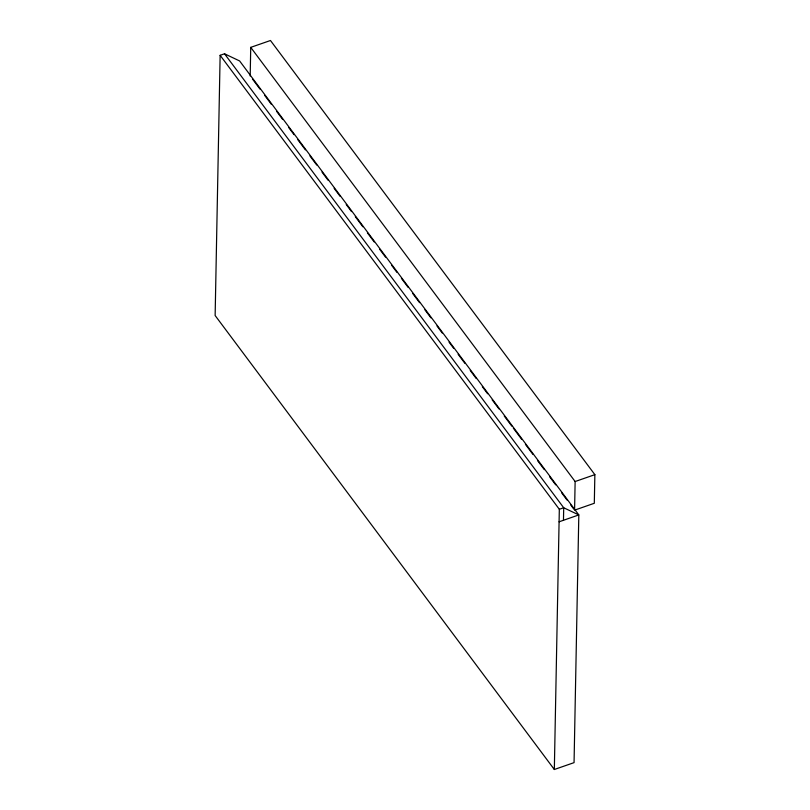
<?xml version="1.0" encoding="UTF-8"?>
<svg xmlns="http://www.w3.org/2000/svg" width="810" height="810" viewBox="0 0 810 810"><rect width="100%" height="100%" fill="white"/><g stroke="black" fill="none" stroke-linecap="round" stroke-linejoin="round"><path stroke-width="1.21" d="M220.138 55.313L215.136 315.535L554.334 769.5L574.057 762.635L578.816 514.927L239.628 60.963L224.522 53.784L220.138 55.313L559.325 509.277L554.334 769.5M250.189 75.978L250.735 47.365L270.469 40.5L594.864 474.66L594.307 503.273L574.584 510.148L575.13 481.525L250.735 47.365M563.466 520.273L563.709 507.759L224.522 53.784M575.13 481.525L594.864 474.66M559.325 509.277L563.709 507.759L578.816 514.927L559.082 521.802M252.457 79.016L260.02 89.141M264.556 95.216L271.36 104.318M276.656 111.405L282.71 119.495M288.755 127.595L294.05 134.683M297.827 139.745L305.39 149.86M309.926 155.935L316.73 165.037M322.026 172.125L328.07 180.225M334.125 188.315L340.17 196.415M346.224 204.515L351.52 211.592M355.296 216.655L362.86 226.78M367.396 232.845L374.2 241.957M379.495 249.045L385.54 257.135M391.594 265.234L396.89 272.322M401.426 278.387L408.23 287.499M412.766 293.574L419.57 302.677M424.865 309.764L430.91 317.854M436.965 325.954L442.25 333.042M449.064 342.144L453.6 348.219M458.136 354.294L464.94 363.396M470.235 370.484L476.28 378.584M482.335 386.674L487.62 393.761M492.166 399.836L498.97 408.939M504.255 416.026L511.819 426.141M513.337 428.166L521.65 439.303M525.437 444.366L532.99 454.481M537.526 460.556L544.34 469.668M549.625 476.746L555.68 484.846M561.725 492.936L567.02 500.023M570.797 505.086L573.824 509.136"/></g></svg>
